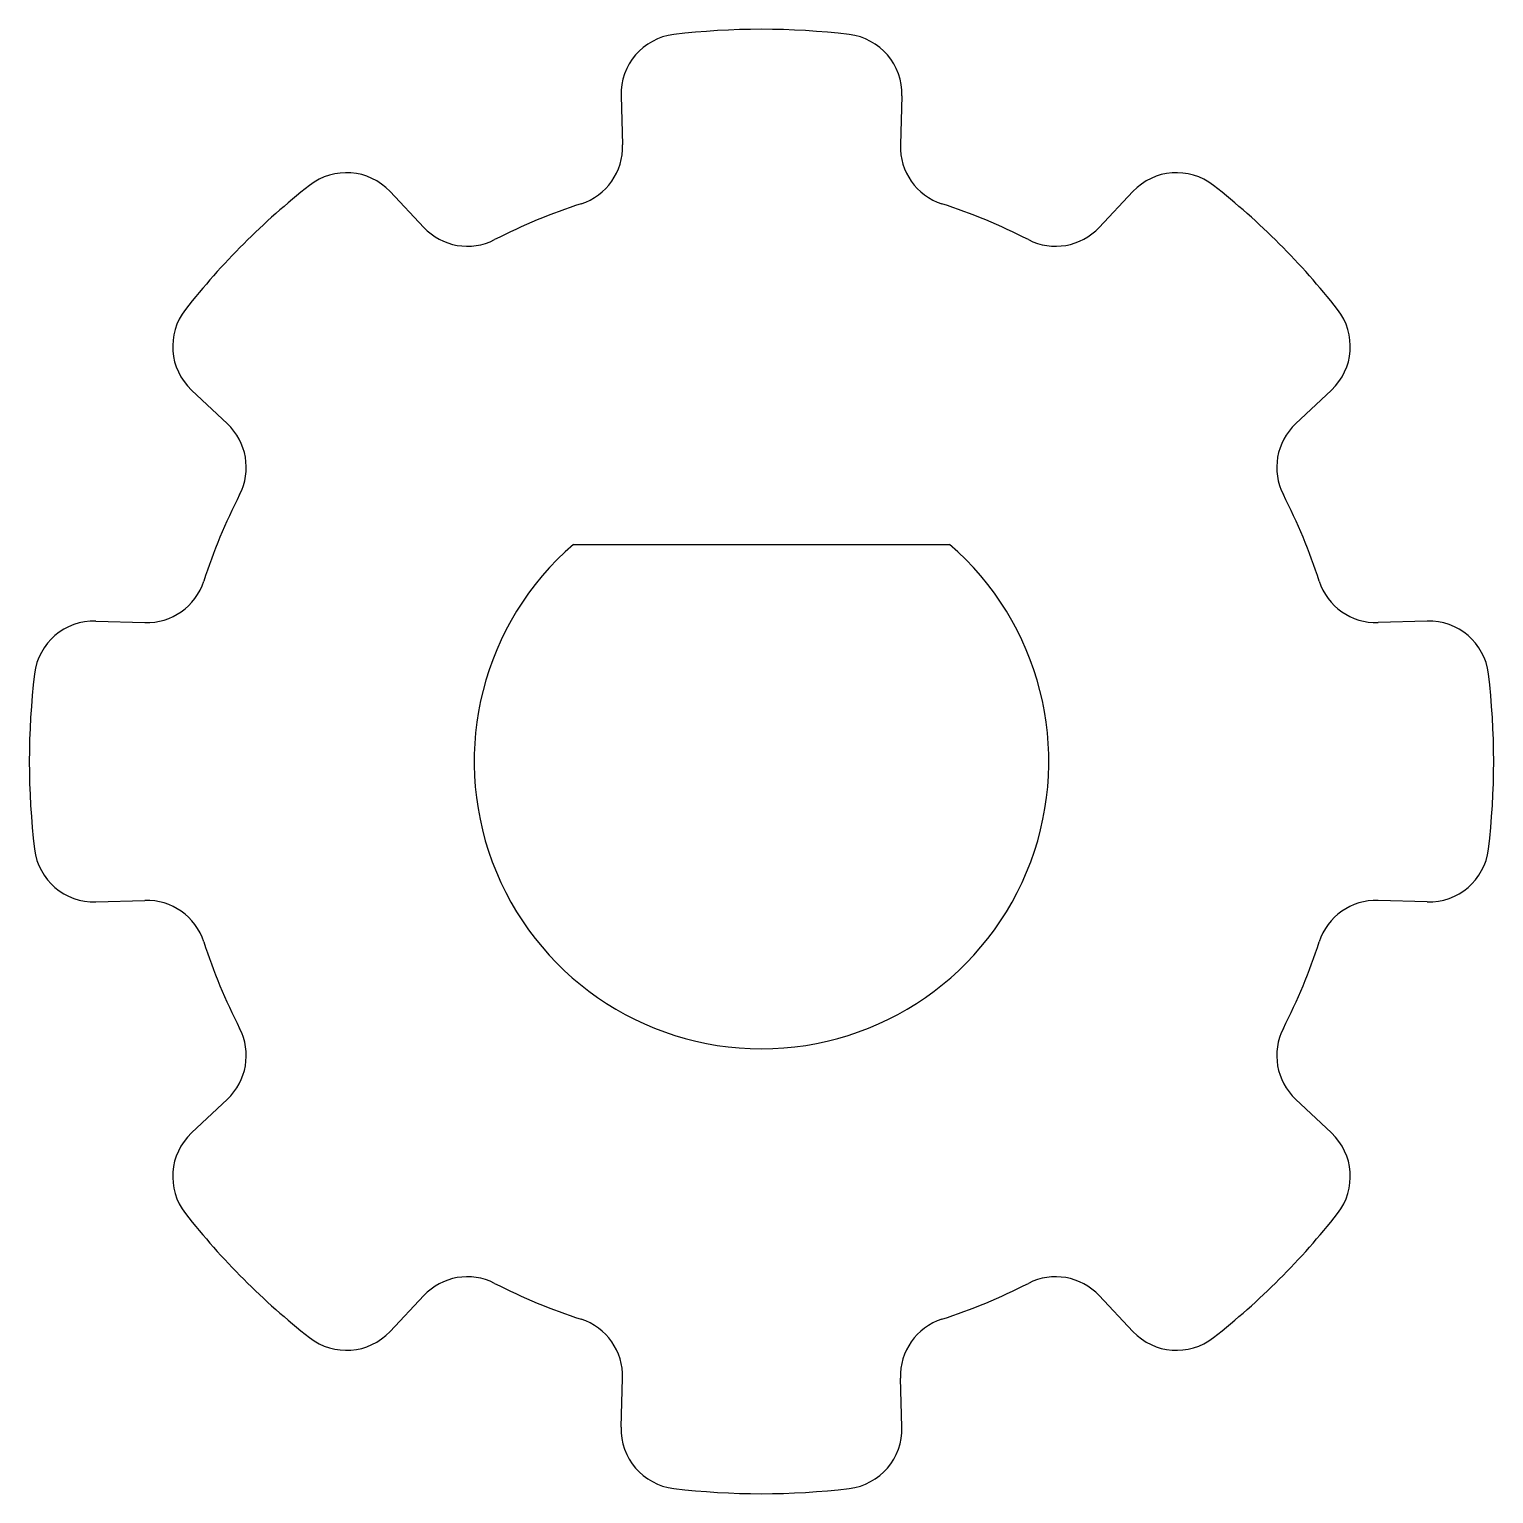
# Model space of a CAD drawing. Extents: x -0.005 to 0.477, y -0.005 to 0.477.
import ezdxf

# ---------------------------------------------------------------- set-up
doc = ezdxf.new("R2010")
doc.units = 0
doc.header["$MEASUREMENT"] = 0
doc.layers.get('0').update_dxf_attribs({"linetype": 'CONTINUOUS'})

msp = doc.modelspace()

# ---------------------------------------------------------------- linework, layer by layer
for p, q in [((0.1900515545517427, 0.4551256206263489), (0.190552003156544, 0.4389666268334204)), ((0.2823884454482577, 0.4551256206263489), (0.2818879968434565, 0.4389666268334204)), ((0.1140763720685628, 0.4236556696380449), (0.1251486355546034, 0.4118756649478235)), ((0.3583636279314375, 0.4236556696380449), (0.3472913644453968, 0.4118756649478235)), ((0.0487843303619549, 0.3583636279314373), (0.0605643350521762, 0.3472913644453966)), ((0.4236556696380453, 0.358363627931437), (0.4118756649478238, 0.3472913644453963)), ((0.1743509469736187, 0.307635701506173), (0.2980890530263813, 0.3076357015061731)), ((0.017314379373651, 0.2823884454482574), (0.0334733731665794, 0.2818879968434561)), ((0.4551256206263489, 0.282388445448257), (0.4389666268334204, 0.2818879968434558)), ((0.0173143793736509, 0.1900515545517428), (0.0334733731665793, 0.1905520031565441)), ((0.4551256206263489, 0.1900515545517425), (0.4389666268334204, 0.1905520031565437)), ((0.0487843303619547, 0.1140763720685629), (0.0605643350521761, 0.1251486355546035)), ((0.4236556696380449, 0.1140763720685626), (0.4118756649478235, 0.1251486355546033)), ((0.1140763720685626, 0.0487843303619549), (0.1251486355546033, 0.0605643350521762)), ((0.358363627931437, 0.0487843303619547), (0.3472913644453965, 0.0605643350521761)), ((0.1900515545517425, 0.017314379373651), (0.1905520031565437, 0.0334733731665794)), ((0.2823884454482571, 0.0173143793736509), (0.2818879968434558, 0.0334733731665792))]:
    msp.add_line(p, q)
for centre, radius, start, end in [((0.23622, 0.23622), 0.2407928886469584, 83.11835557519962, 96.88164442480029), ((0.2097271208209187, 0.4557349784746324), 0.019685, 96.88164442480031, 181.7738994798802), ((0.2627128791790817, 0.4557349784746324), 0.019685, 358.2261005201197, 83.11835557519962), ((0.1708764368873681, 0.438357268985137), 0.019685, 287.9141169555186, 1.773899479880733), ((0.3015635631126324, 0.438357268985137), 0.019685, 178.2261005201194, 252.085883044481), ((0.0997327646692527, 0.4101738243721161), 0.019685, 43.22610052011918, 128.1183555751997), ((0.3727072353307475, 0.4101738243721157), 0.019685, 51.88164442480032, 136.7738994798807), ((0.23622, 0.23622), 0.2407928886469584, 128.1183555751995, 141.8816444248001), ((0.23622, 0.23622), 0.2407928886469584, 38.11835557519961, 51.88164442480025), ((0.23622, 0.23622), 0.1927514769831778, 107.9141169555188, 117.0858830444809), ((0.23622, 0.23622), 0.1927514769831778, 62.91411695551886, 72.08588304448098), ((0.1394922429539135, 0.425357510213753), 0.019685, 223.2261005201193, 297.0858830444811), ((0.3329477570460866, 0.4253575102137527), 0.019685, 242.9141169555187, 316.7738994798806), ((0.0622661756278841, 0.3727072353307474), 0.019685, 141.8816444248001, 226.7738994798806), ((0.4101738243721161, 0.3727072353307471), 0.019685, 313.2261005201191, 38.11835557519968), ((0.0470824897862471, 0.3329477570460866), 0.019685, 332.9141169555188, 46.77389947988074), ((0.425357510213753, 0.3329477570460861), 0.019685, 133.2261005201191, 207.0858830444811), ((0.23622, 0.23622), 0.1927514769831778, 152.9141169555188, 162.0858830444809), ((0.23622, 0.23622), 0.1927514769831778, 17.91411695551882, 27.08588304448101), ((0.23622, 0.23622), 0.094488, 130.9031312619895, 49.09686873801041), ((0.0340827310148628, 0.3015635631126321), 0.019685, 268.2261005201191, 342.085883044481), ((0.438357268985137, 0.3015635631126318), 0.019685, 197.9141169555188, 271.7738994798804), ((0.0167050215253676, 0.2627128791790814), 0.019685, 88.22610052011929, 173.1183555751993), ((0.4557349784746324, 0.2627128791790811), 0.019685, 6.881644424800247, 91.77389947988094), ((0.23622, 0.23622), 0.2407928886469584, 173.1183555751995, 186.8816444248001), ((0.23622, 0.23622), 0.2407928886469584, 353.1183555751996, 6.881644424800233), ((0.0167050215253675, 0.2097271208209187), 0.019685, 186.8816444248001, 271.7738994798807), ((0.4557349784746324, 0.2097271208209184), 0.019685, 268.226100520119, 353.1183555751995), ((0.0340827310148627, 0.1708764368873681), 0.019685, 17.91411695551879, 91.77389947988071), ((0.438357268985137, 0.1708764368873678), 0.019685, 88.22610052011929, 162.0858830444809), ((0.23622, 0.23622), 0.1927514769831778, 197.9141169555188, 207.085883044481), ((0.23622, 0.23622), 0.1927514769831778, 332.9141169555188, 342.085883044481), ((0.0470824897862469, 0.1394922429539137), 0.019685, 313.2261005201192, 27.08588304448105), ((0.4253575102137527, 0.1394922429539133), 0.019685, 152.914116955519, 226.7738994798804), ((0.0622661756278839, 0.0997327646692528), 0.019685, 133.2261005201192, 218.1183555751994), ((0.4101738243721157, 0.0997327646692526), 0.019685, 321.8816444247996, 46.77389947988081), ((0.23622, 0.23622), 0.2407928886469584, 218.1183555751996, 231.8816444248003), ((0.23622, 0.23622), 0.2407928886469584, 308.1183555751996, 321.8816444248001), ((0.1394922429539134, 0.0470824897862471), 0.019685, 62.91411695551895, 136.7738994798806), ((0.23622, 0.23622), 0.1927514769831778, 242.9141169555188, 252.085883044481), ((0.23622, 0.23622), 0.1927514769831778, 287.9141169555188, 297.085883044481), ((0.3329477570460863, 0.0470824897862469), 0.019685, 43.22610052011913, 117.085883044481), ((0.0997327646692526, 0.0622661756278841), 0.019685, 231.8816444248005, 316.7738994798804), ((0.1708764368873678, 0.0340827310148628), 0.019685, 358.226100520119, 72.08588304448088), ((0.3015635631126318, 0.0340827310148627), 0.019685, 107.914116955519, 181.7738994798806), ((0.3727072353307471, 0.0622661756278839), 0.019685, 223.2261005201191, 308.1183555751997), ((0.2097271208209184, 0.0167050215253676), 0.019685, 178.2261005201191, 263.1183555751995), ((0.2627128791790811, 0.0167050215253675), 0.019685, 276.8816444248, 1.773899479880675), ((0.23622, 0.23622), 0.2407928886469584, 263.1183555751996, 276.8816444248002)]:
    msp.add_arc(centre, radius, start, end)

doc.saveas('drawing.dxf')
